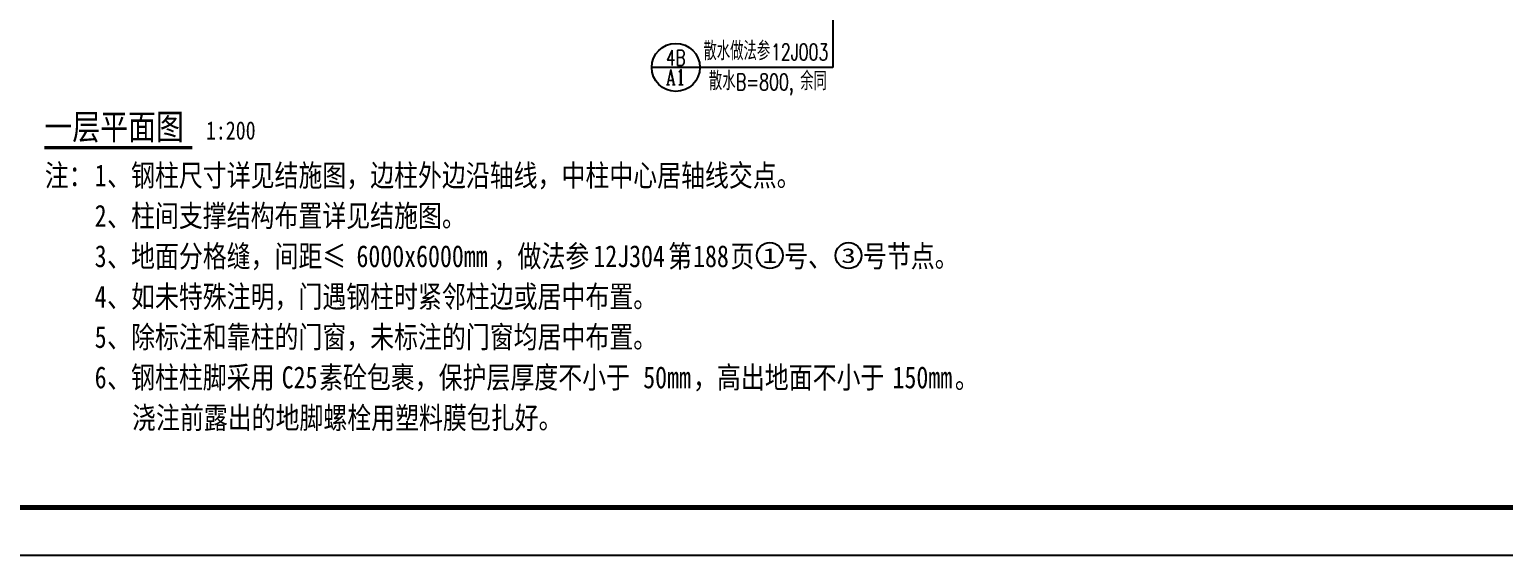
# Model space of a CAD drawing. Extents: x 13898408 to 14113608, y -853943 to -68012.
# Drawn here: x 13993020 to 14054325, y -324043 to -302165 of the extents above; entities that cross this region are included whole.
import ezdxf
from ezdxf.enums import TextEntityAlignment as Align

# ---------------------------------------------------------------- set-up
doc = ezdxf.new("R2010")
doc.units = 0
doc.header["$LTSCALE"] = 1000
doc.header["$MEASUREMENT"] = 0
for name, color, linetype in [('DIM_IDEN', 3, 'Continuous'), ('DIM_SYMB', 3, 'Continuous'), ('PUB_TEXT', 7, 'Continuous'), ('TK', 4, 'Continuous')]:
    doc.layers.add(name, color=color, linetype=linetype)
doc.styles.add('-宋体', font='', dxfattribs={"width": 0.8})
doc.styles.add('_TCH_DIM', font='SIMPLEX', dxfattribs={"bigfont": 'GBCBIG'})
doc.styles.add('_TCH_LABEL', font='COMPLEX', dxfattribs={"bigfont": 'GBCBIG'})
doc.styles.add('YAYA', font='', dxfattribs={"width": 0.8, "height": 1})
doc.styles.get('-宋体').set_extended_font_data('SimSun')
doc.styles.get('YAYA').set_extended_font_data('SimSun')

# ---------------------------------------------------------------- blocks, each defined once
blk = doc.blocks.new('GeYuanFrame_54710130', base_point=(20.09, 4.53))
at = {"layer": 'TK'}
blk.add_lwpolyline([(20.09, 4.53), (20.09, 598.53), (1071.09, 598.53), (1071.09, 4.53)], close=True, dxfattribs=at)
at = {"layer": 'TK', "const_width": 1}
blk.add_lwpolyline([(45.09, 588.53), (1061.09, 588.53), (1061.09, 14.53), (45.09, 14.53)], close=True, dxfattribs=at)

msp = doc.modelspace()

# ---------------------------------------------------------------- linework, layer by layer
at = {"layer": 'DIM_IDEN'}
for p, q in [((14026431.1, -289883.1), (14026431.1, -303743.1)), ((14020899.3, -303743.1), (14018899.3, -303743.1)), ((14026431.1, -303743.1), (14020899.3, -303743.1))]:
    msp.add_line(p, q, dxfattribs=at)
msp.add_circle((14019899.3, -303743.1), 1000, dxfattribs=at)
at = {"layer": 'DIM_SYMB', "const_width": 140}
msp.add_lwpolyline([(13993639.3, -307081.7), (13999798.1, -307081.7)], dxfattribs=at)
at = {"layer": 'PUB_TEXT'}
for centre in [(14023810.9, -311568.6), (14027084.9, -311568.6)]:
    msp.add_circle(centre, 540, dxfattribs=at)

# ---------------------------------------------------------------- block references
at = {"xscale": 200, "yscale": 200, "zscale": 200}
msp.add_blockref('GeYuanFrame_54710130', (13898408, -324043.1), dxfattribs=at)

# ---------------------------------------------------------------- texts
at = {"layer": 'PUB_TEXT', "style": '_TCH_DIM'}
for s, p in [('散水做法参', (14021049.5, -303443.5)), ('散水', (14021277, -304689.5)), ('余同', (14025074.7, -304689.5))]:
    msp.add_text(s, height=771.63, dxfattribs=at).set_placement(p)
at = {"layer": 'PUB_TEXT'}
for s, height, style, width, p in [('12J003', 680, '_TCH_DIM', 0.705882, (14023858, -303443.5)), ('B=800,', 680, '_TCH_DIM', 0.705882, (14022400.4, -304689.5)), ('一层平面图', 1063.29, 'YAYA', 0.8, (13993639.3, -306743.1)), ('1:200', 759.49, 'YAYA', 0.8, (14000358.1, -306743.1)), ('注：', 911.39, '-宋体', 0.8, (13993657.5, -308688.6)), ('、钢柱尺寸详见结施图，边柱外边沿轴线，中柱中心居轴线交点。', 911.392, '-宋体', 0.8, (13996249.9, -308688.6)), ('1', 911.4, '-宋体', 0.8, (13995731.4, -308688.6)), ('2', 911.4, '-宋体', 0.8, (13995731.4, -310368.6)), ('、柱间支撑结构布置详见结施图。', 911.392, '-宋体', 0.8, (13996249.9, -310368.6)), ('3', 911.4, '-宋体', 0.8, (13995731.4, -312048.6)), ('、地面分格缝，间距≤', 911.39, '-宋体', 0.8, (13996249.9, -312048.6)), ('6000x6000mm', 911.392, '-宋体', 0.8, (14006619.5, -312048.6)), ('，做法参', 911.39, '-宋体', 0.8, (14012322.8, -312048.6)), ('12J304', 911.39, '-宋体', 0.8, (14016470.7, -312048.6)), ('第', 911.4, '-宋体', 0.8, (14019581.6, -312048.6)), ('188', 911.39, '-宋体', 0.8, (14020618.5, -312048.6)), ('页', 911.4, '-宋体', 0.8, (14022174, -312048.6)), ('号、', 911.39, '-宋体', 0.8, (14024410.9, -312048.6)), ('号节点。', 911.39, '-宋体', 0.8, (14027684.9, -312048.6)), ('4', 911.4, '-宋体', 0.8, (13995731.4, -313728.6)), ('、如未特殊注明，门遇钢柱时紧邻柱边或居中布置。', 911.392, '-宋体', 0.8, (13996249.9, -313728.6)), ('、除标注和靠柱的门窗，未标注的门窗均居中布置。', 911.392, '-宋体', 0.8, (13996249.9, -315408.6)), ('5', 911.4, '-宋体', 0.8, (13995731.4, -315408.6)), ('6', 911.4, '-宋体', 0.8, (13995731.4, -317088.6)), ('、钢柱柱脚采用', 911.39, '-宋体', 0.8, (13996249.9, -317088.6)), ('C25', 911.39, '-宋体', 0.8, (14003508.7, -317088.6)), ('素砼包裹，保护层厚度不小于', 911.392, '-宋体', 0.8, (14005064.1, -317088.6)), ('50mm', 911.39, '-宋体', 0.8, (14018544.6, -317088.6)), ('，高出地面不小于', 911.39, '-宋体', 0.8, (14020618.5, -317088.6)), ('150mm', 911.39, '-宋体', 0.8, (14028914.2, -317088.6)), ('。', 911.4, '-宋体', 0.8, (14031506.6, -317088.6)), ('浇注前露出的地脚螺栓用塑料膜包扎好。', 911.392, '-宋体', 0.8, (13997286.9, -318768.6))]:
    msp.add_text(s, height=height, dxfattribs=dict(at, style=style, width=width)).set_placement(p)
for s, height, style, width, p, p2 in [('4B', 643.99, '_TCH_LABEL', 0.690789, (14019496.8, -303662.6), (14020301.8, -303662.6)), ('A1', 643.99, '_TCH_LABEL', 0.875, (14019496.8, -304467.6), (14020301.8, -304467.6)), ('1', 610.9, '-宋体', 1.757813, (14023505.5, -311874.1), (14024116.4, -311874.1)), ('3', 610.9, '-宋体', 1.757813, (14026779.4, -311874.1), (14027390.3, -311874.1))]:
    msp.add_text(s, height=height, dxfattribs=dict(at, style=style, width=width)).set_placement(p, p2, align=Align.FIT)

doc.saveas('drawing.dxf')
